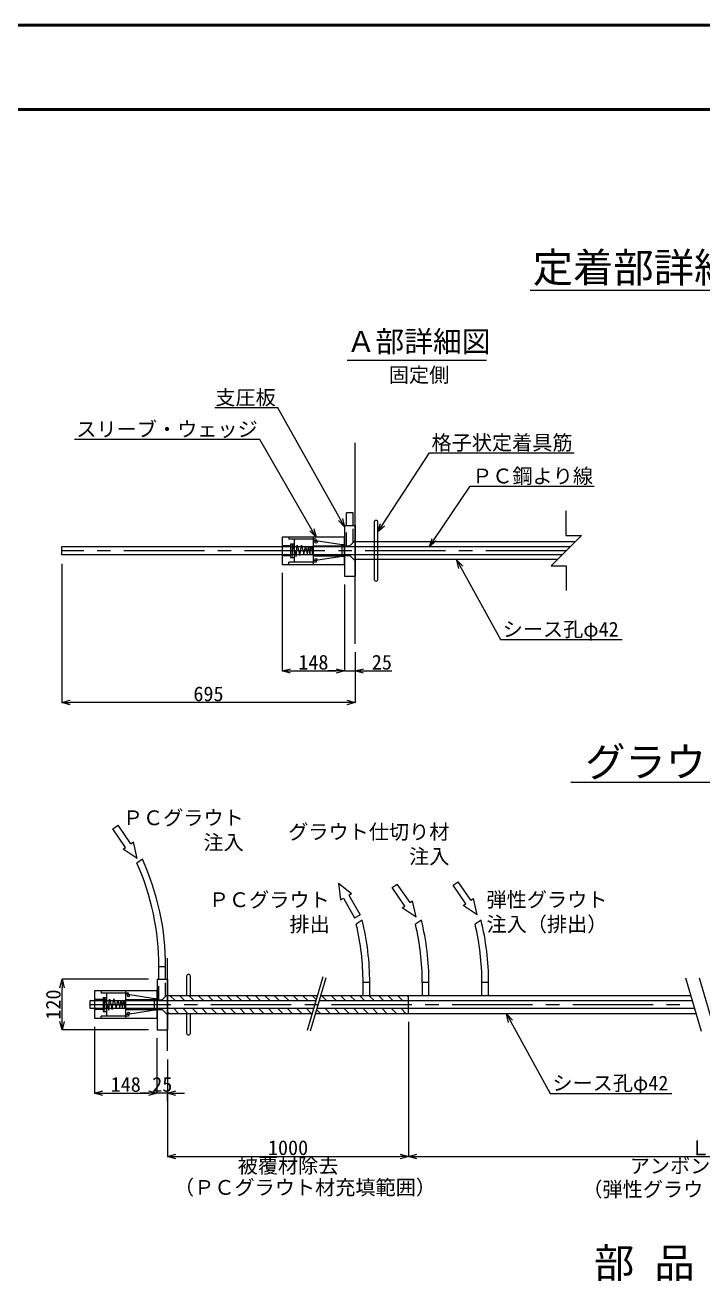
# Model space of a CAD drawing. Header units: millimetres. Extents: x 0 to 84100, y 0 to 59400.
# Drawn here: x 47731 to 63782, y 29496 to 59400 of the extents above; entities that cross this region are included whole.
import ezdxf
from ezdxf import colors
from ezdxf.entities.mleader import LeaderData, LeaderLine
from ezdxf.enums import TextEntityAlignment as Align
from ezdxf.math import Vec2, Vec3

# ---------------------------------------------------------------- set-up
doc = ezdxf.new("R2010")
doc.units = ezdxf.units.MM
doc.header["$LTSCALE"] = 100
doc.header["$PDMODE"] = 3
doc.header["$PDSIZE"] = -2
doc.linetypes.add('CENTER2', pattern=[28.575, 19.05, -3.175, 3.175, -3.175])
doc.linetypes.add('HIDDEN2', pattern=[4.7625, 3.175, -1.5875])
doc.layers.get('0').update_dxf_attribs({"lineweight": 9})
for name, color, linetype, lineweight in [('0その他', 7, 'Continuous', 13), ('0中心線', 7, 'CENTER2', 5), ('0寸法', 7, 'Continuous', 5), ('0文字', 41, 'Continuous', 5), ('1Pca-BOX', 3, 'Continuous', 25), ('1シース・トランペットシース', 4, 'Continuous', 13), ('3PC定着具', 150, 'Continuous', 13), ('3PC鋼材', 60, 'Continuous', 25), ('D-TTL', 2, 'Continuous', 50)]:
    doc.layers.add(name, color=color, linetype=linetype, lineweight=lineweight)
doc.layers.add('0タイトル', color=7, linetype='Continuous')
doc.styles.add('寸法文字', font='MS Gothic.ttf')
doc.styles.add('文字', font='MS Gothic.ttf')
doc.dimstyles.new('1／10', dxfattribs={"dimscale": 100, "dimtxt": 3.5, "dimasz": 2, "dimexe": 0, "dimexo": 2, "dimgap": 0.3, "dimtad": 1, "dimdec": 0, "dimlfac": 0.1, "dimzin": 1, "dimdsep": 46, "dimtxsty": '寸法文字', "dimblk": 'OPEN30', "dimcen": 2.5, "dimclrd": 256, "dimclre": 256, "dimclrt": 256, "dimadec": 0, "dimazin": 0, "dimtfac": 1, "dimtdec": 0, "dimtmove": 0, "dimatfit": 3, "dimldrblk": 'OPEN30', "dimfxl": 1, "dimlwd": -1, "dimlwe": -1, "dimarcsym": 0})
pattern_1 = [(135, (-498545.33, 56046.46), (-112.2532, -112.2532), [])]

# ---------------------------------------------------------------- blocks, each defined once
blk = doc.blocks.new('_Open30')
at = {"color": 0, "linetype": 'ByBlock', "lineweight": -2}
for p, q in [((-1, 0.27), (0, 0)), ((0, 0), (-1, -0.27)), ((0, 0), (-1, 0))]:
    blk.add_line(p, q, dxfattribs=at)
blk = doc.blocks.new('*D38')
at = {"layer": '0寸法', "transparency": 16777216}
for p, q in [((55297, 46143), (55297, 44093)), ((55547, 44536), (55547, 44093)), ((55097, 44093), (54897, 44093)), ((55297, 44093), (55547, 44093)), ((55747, 44093), (56414, 44093))]:
    blk.add_line(p, q, dxfattribs=at)
at = {"layer": 'Defpoints', "color": 0, "transparency": 16777216}
for p in [(55297, 46343), (55547, 44736), (55297, 44093)]:
    blk.add_point(p, dxfattribs=at)
at = {"layer": '0寸法', "transparency": 16777216, "xscale": 200, "yscale": 200, "zscale": 200}
blk.add_blockref('_Open30', (55297, 44093), dxfattribs=at)
at = {"layer": '0寸法', "transparency": 16777216, "xscale": 200, "yscale": 200, "zscale": 200, "rotation": 180}
blk.add_blockref('_Open30', (55547, 44093), dxfattribs=at)
at = {"layer": '0寸法', "transparency": 16777216, "insert": (56180, 44298), "char_height": 350, "attachment_point": 5, "style": '寸法文字'}
blk.add_mtext('25', dxfattribs=at)
blk = doc.blocks.new('*D39')
at = {"layer": '0寸法', "transparency": 16777216}
for p, q in [((48597, 46633), (48597, 43343)), ((55547, 44536), (55547, 43343)), ((55347, 43343), (48797, 43343))]:
    blk.add_line(p, q, dxfattribs=at)
at = {"layer": 'Defpoints', "color": 0, "transparency": 16777216}
for p in [(48597, 46833), (55547, 44736), (48597, 43343)]:
    blk.add_point(p, dxfattribs=at)
at = {"layer": '0寸法', "transparency": 16777216, "xscale": 200, "yscale": 200, "zscale": 200, "rotation": 180}
blk.add_blockref('_Open30', (48597, 43343), dxfattribs=at)
at = {"layer": '0寸法', "transparency": 16777216, "xscale": 200, "yscale": 200, "zscale": 200}
blk.add_blockref('_Open30', (55547, 43343), dxfattribs=at)
at = {"layer": '0寸法', "transparency": 16777216, "insert": (52072, 43548), "char_height": 350, "attachment_point": 5, "style": '寸法文字'}
blk.add_mtext('695', dxfattribs=at)
blk = doc.blocks.new('*D40')
at = {"layer": '0寸法', "transparency": 16777216}
for p, q in [((53817, 46418), (53817, 44093)), ((55297, 46143), (55297, 44093)), ((54017, 44093), (55097, 44093))]:
    blk.add_line(p, q, dxfattribs=at)
at = {"layer": 'Defpoints', "color": 0, "transparency": 16777216}
for p in [(53817, 46618), (55297, 46343), (55297, 44093)]:
    blk.add_point(p, dxfattribs=at)
at = {"layer": '0寸法', "transparency": 16777216, "xscale": 200, "yscale": 200, "zscale": 200, "rotation": 180}
blk.add_blockref('_Open30', (53817, 44093), dxfattribs=at)
at = {"layer": '0寸法', "transparency": 16777216, "xscale": 200, "yscale": 200, "zscale": 200}
blk.add_blockref('_Open30', (55297, 44093), dxfattribs=at)
at = {"layer": '0寸法', "transparency": 16777216, "insert": (54557, 44298), "char_height": 350, "attachment_point": 5, "style": '寸法文字'}
blk.add_mtext('148', dxfattribs=at)
blk = doc.blocks.new('A$C220B0DA9')
at = {"layer": '3PC定着具'}
for points in [[(0, 135), (0, -135)], [(18, -135), (18, 135)]]:
    blk.add_lwpolyline(points, dxfattribs=at)
for centre, start, end in [((9, 135), 0, 180), ((9, -135), 180, 0)]:
    blk.add_arc(centre, 9, start, end, dxfattribs=at)
blk = doc.blocks.new('A$C69506A35')
at = {"layer": '3PC定着具'}
for p, q in [((-80, 1200), (-80, 1498)), ((79, 1498), (-80, 1498)), ((79, 1200), (79, 1498)), ((-125, 1200), (125, 1200)), ((-125, 1200), (-125, 0)), ((-125, 1200), (-125, 0)), ((125, 1200), (125, 0)), ((-125, 0), (125, 0))]:
    blk.add_line(p, q, dxfattribs=at)
at = {"layer": '3PC定着具', "linetype": 'HIDDEN2'}
for p, q in [((-80, 715), (-80, 1200)), ((79, 800), (79, 1200)), ((-125, 715), (0, 715)), ((0, 715), (125, 840)), ((-125, 485), (0, 485)), ((0, 485), (125, 360))]:
    blk.add_line(p, q, dxfattribs=at)
blk = doc.blocks.new('A$C592634E2')
at = {"layer": '3PC定着具'}
for p, q in [((325, 1483), (-325, 1483)), ((-325, 1483), (-325, 0)), ((-325, 1319), (-271, 1319)), ((-271, 674), (-271, 1319)), ((164, 1278), (-164, 1278)), ((-164, 1278), (-164, 1195)), ((-139, 1233), (145, 1233)), ((145, 1233), (-135, 1144)), ((-118, 1278), (-118, 1483)), ((118, 1278), (118, 1483)), ((164, 1278), (164, 1195)), ((325, 1319), (271, 1319)), ((271, 674), (271, 1319)), ((325, 0), (325, 1483)), ((271, 1195), (-271, 1195)), ((-135, 1144), (132, 1126)), ((132, 1126), (-115, 1063)), ((-115, 1063), (133, 1020)), ((133, 1020), (-92, 967)), ((-92, 967), (95, 926)), ((95, 926), (-90, 881)), ((-325, 740), (325, 740)), ((-232, 674), (-271, 674)), ((-136, 58), (-243, 740)), ((-243, 740), (243, 740)), ((-118, 740), (-118, 0)), ((-90, 881), (97, 856)), ((97, 856), (-82, 821)), ((-82, 821), (105, 796)), ((105, 796), (-73, 762)), ((-73, 762), (80, 762)), ((118, 740), (118, 0)), ((136, 58), (243, 740)), ((232, 674), (271, 674)), ((-325, 0), (325, 0)), ((-136, 0), (-136, 58)), ((-136, 58), (136, 58)), ((136, 0), (136, 58))]:
    blk.add_line(p, q, dxfattribs=at)
for centre in [(-206, 677), (206, 677)]:
    blk.add_circle(centre, 24.7, dxfattribs=at)
blk = doc.blocks.new('*D43')
at = {"layer": '0寸法', "transparency": 16777216}
for p, q in [((56812, 35775), (56812, 32585)), ((51102, 34885), (51102, 32585)), ((51302, 32585), (56612, 32585))]:
    blk.add_line(p, q, dxfattribs=at)
at = {"layer": 'Defpoints', "color": 0, "transparency": 16777216}
for p in [(56812, 35975), (51102, 35085), (56812, 32585)]:
    blk.add_point(p, dxfattribs=at)
at = {"layer": '0寸法', "transparency": 16777216, "xscale": 200, "yscale": 200, "zscale": 200, "rotation": 180}
blk.add_blockref('_Open30', (51102, 32585), dxfattribs=at)
at = {"layer": '0寸法', "transparency": 16777216, "xscale": 200, "yscale": 200, "zscale": 200}
blk.add_blockref('_Open30', (56812, 32585), dxfattribs=at)
at = {"layer": '0寸法', "transparency": 16777216, "char_height": 350, "attachment_point": 5, "style": '寸法文字'}
for s, insert in [('1000', (53957, 32790)), ('被覆材除去', (53957, 32345))]:
    blk.add_mtext(s, dxfattribs=dict(at, insert=insert))
blk = doc.blocks.new('*D44')
at = {"layer": '0寸法', "transparency": 16777216}
for p, q in [((50852, 35385), (50852, 34085)), ((50652, 34085), (50452, 34085)), ((51102, 34085), (50852, 34085)), ((51102, 33901), (51102, 34085)), ((51302, 34085), (51502, 34085))]:
    blk.add_line(p, q, dxfattribs=at)
at = {"layer": 'Defpoints', "color": 0, "transparency": 16777216}
for p in [(50852, 35585), (51102, 34101), (50852, 34085)]:
    blk.add_point(p, dxfattribs=at)
at = {"layer": '0寸法', "transparency": 16777216, "xscale": 200, "yscale": 200, "zscale": 200}
blk.add_blockref('_Open30', (50852, 34085), dxfattribs=at)
at = {"layer": '0寸法', "transparency": 16777216, "xscale": 200, "yscale": 200, "zscale": 200, "rotation": 180}
blk.add_blockref('_Open30', (51102, 34085), dxfattribs=at)
at = {"layer": '0寸法', "transparency": 16777216, "insert": (50977, 34290), "char_height": 350, "attachment_point": 5, "style": '寸法文字'}
blk.add_mtext('25', dxfattribs=at)
blk = doc.blocks.new('*D45')
at = {"layer": '0寸法', "transparency": 16777216}
for p, q in [((50652, 36785), (48602, 36785)), ((48602, 35785), (48602, 36585)), ((50652, 35585), (48602, 35585))]:
    blk.add_line(p, q, dxfattribs=at)
at = {"layer": 'Defpoints', "color": 0, "transparency": 16777216}
for p in [(48602, 36785), (50852, 36785), (50852, 35585)]:
    blk.add_point(p, dxfattribs=at)
at = {"layer": '0寸法', "transparency": 16777216, "xscale": 200, "yscale": 200, "zscale": 200}
for p, rotation in [((48602, 36785), 90), ((48602, 35585), 270)]:
    blk.add_blockref('_Open30', p, dxfattribs=dict(at, rotation=rotation))
at = {"layer": '0寸法', "transparency": 16777216, "insert": (48397, 36185), "char_height": 350, "attachment_point": 5, "rotation": 90, "style": '寸法文字'}
blk.add_mtext('120', dxfattribs=at)
blk = doc.blocks.new('*D48')
at = {"layer": '0寸法', "transparency": 16777216}
for p, q in [((49372, 35660), (49372, 34085)), ((50852, 35385), (50852, 34085)), ((49572, 34085), (50652, 34085))]:
    blk.add_line(p, q, dxfattribs=at)
at = {"layer": 'Defpoints', "color": 0, "transparency": 16777216}
for p in [(49372, 35860), (50852, 35585), (50852, 34085)]:
    blk.add_point(p, dxfattribs=at)
at = {"layer": '0寸法', "transparency": 16777216, "xscale": 200, "yscale": 200, "zscale": 200, "rotation": 180}
blk.add_blockref('_Open30', (49372, 34085), dxfattribs=at)
at = {"layer": '0寸法', "transparency": 16777216, "xscale": 200, "yscale": 200, "zscale": 200}
blk.add_blockref('_Open30', (50852, 34085), dxfattribs=at)
at = {"layer": '0寸法', "transparency": 16777216, "insert": (50112, 34290), "char_height": 350, "attachment_point": 5, "style": '寸法文字'}
blk.add_mtext('148', dxfattribs=at)
blk = doc.blocks.new('*D49')
at = {"layer": '0寸法', "transparency": 16777216}
for p, q in [((56812, 35775), (56812, 32585)), ((70632, 35775), (70632, 32585)), ((57012, 32585), (70432, 32585))]:
    blk.add_line(p, q, dxfattribs=at)
at = {"layer": 'Defpoints', "color": 0, "transparency": 16777216}
for p in [(56812, 35975), (70632, 35975), (70632, 32585)]:
    blk.add_point(p, dxfattribs=at)
at = {"layer": '0寸法', "transparency": 16777216, "xscale": 200, "yscale": 200, "zscale": 200, "rotation": 180}
blk.add_blockref('_Open30', (56812, 32585), dxfattribs=at)
at = {"layer": '0寸法', "transparency": 16777216, "xscale": 200, "yscale": 200, "zscale": 200}
blk.add_blockref('_Open30', (70632, 32585), dxfattribs=at)
at = {"layer": '0寸法', "transparency": 16777216, "char_height": 350, "attachment_point": 5, "style": '寸法文字'}
for s, insert in [('Ｌ', (63722, 32790)), ('アンボンド被覆', (63722, 32341))]:
    blk.add_mtext(s, dxfattribs=dict(at, insert=insert))

msp = doc.modelspace()

# ---------------------------------------------------------------- hatches: boundary and pattern name
at = {"layer": '0その他'}
h = msp.add_hatch(dxfattribs=at)
h.set_pattern_fill('ANSI31', color=256, scale=50, angle=90, style=0)
h.set_pattern_definition(pattern_1)
h.paths.add_polyline_path([(54651.18, 36394.96), (51102.47, 36394.96), (51102.47, 36281.46), (54618.2, 36281.46)])
h.paths.add_polyline_path([(54562.13, 36088.46), (51102.47, 36088.46), (51102.47, 35974.96), (54529.16, 35974.96)])
h = msp.add_hatch(dxfattribs=at)
h.set_pattern_fill('ANSI31', color=256, scale=50, angle=90, style=0)
h.set_pattern_definition(pattern_1)
h.paths.add_polyline_path([(56812.47, 36394.96), (54729.28, 36394.96), (54696.3, 36281.46), (56812.47, 36281.46)])
h.paths.add_polyline_path([(56812.47, 36088.46), (54640.23, 36088.46), (54607.26, 35974.96), (56812.47, 35974.96)])

# ---------------------------------------------------------------- linework, layer by layer
for p, q in [((60546.92, 47303.46), (60546.92, 47888.97)), ((60906.92, 47303.46), (60186.92, 46583.46)), ((60546.92, 47303.46), (60906.92, 47303.46)), ((60186.92, 46583.46), (60546.92, 46583.46)), ((60546.92, 46583.46), (60546.92, 45997.96)), ((50508.58, 39628.94), (50377.13, 39536.93)), ((55713.64, 38185.06), (55573.47, 38087.91)), ((57116.95, 38185.06), (56976.79, 38087.91)), ((58529.49, 38185.06), (58389.32, 38087.91)), ((54780.43, 36839.86), (54412.06, 35571.92)), ((54852.45, 36818.93), (54484.08, 35550.99)), ((63376.62, 36818.93), (63744.99, 35550.99)), ((63698.5, 36818.93), (64066.87, 35550.99)), ((55891.44, 36704.96), (55735.44, 36704.96)), ((55735.44, 36394.96), (55735.44, 36704.96)), ((55891.44, 36394.96), (55891.44, 36704.96)), ((57294.75, 36704.96), (57138.75, 36704.96)), ((57138.75, 36394.96), (57138.75, 36704.96)), ((57294.75, 36394.96), (57294.75, 36704.96)), ((58707.29, 36704.96), (58551.29, 36704.96)), ((58551.29, 36394.96), (58551.29, 36704.96)), ((58707.29, 36394.96), (58707.29, 36704.96))]:
    msp.add_line(p, q, dxfattribs=at)
for centre, radius, end in [((44858.42, 37083.36), 6039.54, 23.969569), ((44858.42, 37083.36), 6198.54, 24.247137), ((49694.4, 36704.96), 6039.54, 13.237175), ((49694.4, 36704.96), 6198.54, 13.81458), ((51097.71, 36704.96), 6039.54, 13.237175), ((51097.71, 36704.96), 6198.54, 13.81458), ((52510.25, 36704.96), 6039.54, 13.237175), ((52510.25, 36704.96), 6198.54, 13.81458)]:
    msp.add_arc(centre, radius, 0, end, dxfattribs=at)
at = {"layer": '0タイトル'}
for p, q in [((59694.38, 53118.21), (68621.19, 53118.21)), ((58661.13, 51451.54), (55358.61, 51451.54)), ((67655.75, 41447.82), (60659.82, 41447.82))]:
    msp.add_line(p, q, dxfattribs=at)
at = {"layer": '0中心線'}
for p, q in [((60546.92, 46943.46), (48596.92, 46943.46)), ((49271.9, 36184.96), (63561.3, 36184.96))]:
    msp.add_line(p, q, dxfattribs=at)
at = {"layer": '0文字'}
for p, q in [((49808.01, 40351.3), (49931.69, 40436.17)), ((50233.45, 39996.44), (49931.69, 40436.17)), ((50109.77, 39911.57), (49808.01, 40351.3)), ((50047.93, 39869.13), (50109.77, 39911.57)), ((50379.97, 39650.38), (50047.93, 39869.13)), ((50233.45, 39996.44), (50295.29, 40038.88)), ((50379.97, 39650.38), (50295.29, 40038.88)), ((55150.57, 39061.33), (55463.67, 38816.23)), ((55150.57, 39061.33), (55203.29, 38667.22)), ((56421.91, 38957.76), (56545.59, 39042.63)), ((56723.67, 38518.03), (56421.91, 38957.76)), ((56847.35, 38602.9), (56545.59, 39042.63)), ((57865.84, 39011.96), (57989.52, 39096.84)), ((58167.6, 38572.23), (57865.84, 39011.96)), ((58291.28, 38657.1), (57989.52, 39096.84)), ((55203.29, 38667.22), (55268.38, 38704.47)), ((55268.38, 38704.47), (55533.28, 38241.6)), ((55398.57, 38778.98), (55463.67, 38816.23)), ((55398.57, 38778.98), (55663.47, 38316.1)), ((56847.35, 38602.9), (56909.19, 38645.33)), ((56993.86, 38256.84), (56909.19, 38645.33)), ((58291.28, 38657.1), (58353.12, 38699.54)), ((58437.79, 38311.04), (58353.12, 38699.54)), ((55533.28, 38241.6), (55663.47, 38316.1)), ((56661.83, 38475.59), (56723.67, 38518.03)), ((56993.86, 38256.84), (56661.83, 38475.59)), ((58105.76, 38529.79), (58167.6, 38572.23)), ((58437.79, 38311.04), (58105.76, 38529.79))]:
    msp.add_line(p, q, dxfattribs=at)
at = {"layer": '1Pca-BOX'}
for p, q in [((55546.92, 44735.74), (55546.92, 49501.18)), ((51102.47, 35084.96), (51102.47, 37284.96))]:
    msp.add_line(p, q, dxfattribs=at)
at = {"layer": '1シース・トランペットシース'}
for p, q in [((60756.92, 47153.46), (55546.92, 47153.46)), ((60336.92, 46733.46), (55546.92, 46733.46)), ((54651.18, 36394.96), (51102.47, 36394.96)), ((63496.89, 36394.96), (54729.28, 36394.96)), ((51102.47, 35974.96), (54529.16, 35974.96)), ((54607.26, 35974.96), (63624.72, 35974.96))]:
    msp.add_line(p, q, dxfattribs=at)
at = {"layer": '3PC定着具'}
for points in [[(51552.47, 36859.96), (51552.47, 36394.96)], [(51642.47, 36394.96), (51642.47, 36859.96)], [(51552.47, 35974.96), (51552.47, 35509.96)], [(51642.47, 35509.96), (51642.47, 35974.96)]]:
    msp.add_lwpolyline(points, dxfattribs=at)
for centre, start, end in [((51597.47, 36859.96), 0, 180), ((51597.47, 35509.96), 180, 0)]:
    msp.add_arc(centre, 45, start, end, dxfattribs=at)
at = {"layer": '3PC鋼材'}
msp.add_line((56812.47, 35974.96), (56812.47, 36394.96), dxfattribs=at)
for points in [[(60450.42, 46846.96), (48597.09, 46846.96), (48597.09, 47039.96)], [(48597.09, 47039.96), (60643.42, 47039.96)], [(55546.92, 46846.96), (55546.92, 47039.96)], [(54562.13, 36088.46), (49272.47, 36088.46), (49272.47, 36281.46), (54618.2, 36281.46)], [(54696.3, 36281.46), (63532.77, 36281.46)], [(63588.84, 36088.46), (54640.23, 36088.46)]]:
    msp.add_lwpolyline(points, dxfattribs=at)
at = {"layer": 'D-TTL'}
for points in [[(0, 0), (84100, 0), (84100, 59400), (0, 59400)], [(2000, 2000), (82100, 2000), (82100, 57400), (2000, 57400)]]:
    msp.add_lwpolyline(points, close=True, dxfattribs=at)

# ---------------------------------------------------------------- block references
at = {"layer": '3PC定着具'}
for p in [(55421.92, 46343.46), (50977.47, 35584.96)]:
    msp.add_blockref('A$C69506A35', p, dxfattribs=at)
at = {"layer": '3PC定着具', "color": 2, "lineweight": 9, "xscale": 5, "yscale": 5, "zscale": 5}
msp.add_blockref('A$C220B0DA9', (55996.92, 46943.46), dxfattribs=at)
at = {"layer": '3PC定着具', "rotation": 90}
for p in [(55296.92, 46943.46), (50852.47, 36184.96)]:
    msp.add_blockref('A$C592634E2', p, dxfattribs=at)

# ---------------------------------------------------------------- texts
at = {"layer": '0タイトル'}
for s, height, style, p in [('定着部詳細図', 700, '寸法文字', (59755.04, 53305.5)), ('Ａ部詳細図', 500, '文字', (55344.84, 51654.01)), ('グラウト注入図', 700, '寸法文字', (60994.17, 41586.28))]:
    msp.add_text(s, height=height, dxfattribs=dict(at, style=style)).set_placement(p)
at = {"layer": '0タイトル', "style": '寸法文字'}
msp.add_text('部 品 図', height=700, dxfattribs=at).set_placement((63112.96, 29500.08), align=Align.BOTTOM_CENTER)
at = {"layer": '0文字'}
for s, style, p in [('固定側', '文字', (56344.95, 50936.61)), ('（ＰＣグラウト材充填範囲）', '文字', (51255.58, 31676.05)), ('（弾性グラウト材充填範囲）', '寸法文字', (60929.34, 31631.05))]:
    msp.add_text(s, height=350, dxfattribs=dict(at, style=style)).set_placement(p)
at = {"layer": '0文字', "char_height": 350, "attachment_point": 6, "style": '文字'}
for s, insert in [('ＰＣグラウト\\P注入', (52907.57, 40302.55)), ('グラウト仕切り材\\P注入', (57779.11, 39969.35)), ('ＰＣグラウト\\P排出', (54944.55, 38358.95)), ('弾性グラウト\\P注入（排出）', (61523.44, 38358.95))]:
    msp.add_mtext(s, dxfattribs=dict(at, insert=insert))

# ---------------------------------------------------------------- dimensions: what is measured, and where the dimension line sits
at = {"layer": '0寸法'}
for base, p1, p2, angle, picture, middle in [((48596.92, 43343.46), (55546.92, 44735.74), (48596.92, 46833.46), 180, '*D39', (52071.92, 43548.46)), ((48602.47, 36784.96), (50852.47, 35584.96), (50852.47, 36784.96), 90, '*D45', (48397.47, 36184.96))]:
    dim = msp.add_linear_dim(base=base, p1=p1, p2=p2, angle=angle, dimstyle='1／10', dxfattribs=at)
    dim.commit()
    dim.dimension.update_dxf_attribs({"geometry": picture, "text_midpoint": middle})
for base, p1, p2, picture, middle in [((55296.92, 44093.46), (53816.92, 46618.46), (55296.92, 46343.46), '*D40', (54556.92, 44298.46)), ((50852.47, 34084.96), (49372.47, 35859.96), (50852.47, 35584.96), '*D48', (50112.47, 34289.96))]:
    dim = msp.add_linear_dim(base=base, p1=p1, p2=p2, dimstyle='1／10', dxfattribs=at)
    dim.commit()
    dim.dimension.update_dxf_attribs({"geometry": picture, "text_midpoint": middle})
for base, p1, p2, picture, middle in [((55296.92, 44093.46), (55546.92, 44735.74), (55296.92, 46343.46), '*D38', (56180.34, 44093.46)), ((50852.47, 34084.96), (51102.47, 34101.03), (50852.47, 35584.96), '*D44', (50977.47, 34084.96))]:
    dim = msp.add_linear_dim(base=base, p1=p1, p2=p2, angle=180, dimstyle='1／10', dxfattribs=at)
    dim.commit()
    dim.dimension.update_dxf_attribs({"geometry": picture, "text_midpoint": middle, "dimtype": 160})
for base, p1, p2, text, picture, middle in [((56812.47, 32584.96), (51102.47, 35084.96), (56812.47, 35974.96), '1000\\X被覆材除去', '*D43', (53957.47, 32584.96)), ((70631.52, 32584.96), (56812.47, 35974.96), (70631.52, 35974.96), 'Ｌ\\Xアンボンド被覆', '*D49', (63721.99, 32584.96))]:
    dim = msp.add_linear_dim(base=base, p1=p1, p2=p2, text=text, dimstyle='1／10', dxfattribs=at)
    dim.commit()
    dim.dimension.update_dxf_attribs({"geometry": picture, "text_midpoint": middle})

# ---------------------------------------------------------------- leaders
at = {"layer": '0文字'}
ml = msp.add_multileader_mtext('Standard', dxfattribs=at)
ml.set_content('支圧板', color=256, style='寸法文字')
ml.set_leader_properties(color=256, linetype='ByLayer', lineweight=-1)
ml.set_arrow_properties(name='OPEN30')
ml.build(insert=Vec2(0, 0))
ml.multileader.update_dxf_attribs({"text_left_attachment_type": 6, "text_right_attachment_type": 6, "dogleg_length": 0, "arrow_head_size": 200, "scale": 100})
ctx = ml.context
ctx.base_point, ctx.scale, ctx.char_height, ctx.arrow_head_size, ctx.landing_gap_size, ctx.plane_origin = Vec3(52304.12, 50332.09), 100, 350, 200, 50, Vec3(50086.7, 49661.77)
ctx.left_attachment, ctx.right_attachment, ctx.text_align_type = 6, 6, 2
notes = []
notes.append((ctx, [(1, (1, 1, 0), (53717.07, 50332.09), (-1, 0), 0, [(0, [(55296.92, 47509.12)], 0, [])])]))
ctx.mtext.insert, ctx.mtext.alignment, ctx.mtext.line_spacing_factor, ctx.mtext.line_spacing_style, ctx.mtext.flow_direction = Vec3(53667.07, 50752.09), 3, 0.8, 2, 5
ml = msp.add_multileader_mtext('Standard', dxfattribs=at)
ml.set_content('スリーブ・ウェッジ', color=256, style='寸法文字')
ml.set_leader_properties(color=256, linetype='ByLayer', lineweight=-1)
ml.set_arrow_properties(name='OPEN30')
ml.build(insert=Vec2(0, 0))
ml.multileader.update_dxf_attribs({"text_left_attachment_type": 6, "text_right_attachment_type": 6, "dogleg_length": 0, "arrow_head_size": 200, "scale": 100})
ctx = ml.context
ctx.base_point, ctx.scale, ctx.char_height, ctx.arrow_head_size, ctx.landing_gap_size, ctx.plane_origin = Vec3(49160.62, 49578.94), 100, 350, 200, 50, Vec3(49657.92, 48908.62)
ctx.left_attachment, ctx.right_attachment, ctx.text_align_type = 6, 6, 2
notes.append((ctx, [(1, (1, 1, 0), (53288.29, 49578.94), (-1, 0), 0, [(0, [(54622.25, 47268.46)], 0, [])])]))
ctx.mtext.insert, ctx.mtext.alignment, ctx.mtext.line_spacing_factor, ctx.mtext.line_spacing_style, ctx.mtext.flow_direction = Vec3(53238.29, 49998.94), 3, 0.8, 2, 5
ml = msp.add_multileader_mtext('Standard', dxfattribs=at)
ml.set_content('格子状定着具筋', color=256, style='寸法文字')
ml.set_leader_properties(color=256, linetype='ByLayer', lineweight=-1)
ml.set_arrow_properties(name='OPEN30')
ml.build(insert=Vec2(0, 0))
ml.multileader.update_dxf_attribs({"text_left_attachment_type": 6, "text_right_attachment_type": 6, "dogleg_length": 0, "arrow_head_size": 200, "scale": 100})
ctx = ml.context
ctx.base_point, ctx.scale, ctx.char_height, ctx.arrow_head_size, ctx.landing_gap_size, ctx.plane_origin = Vec3(57306.06, 49260.74), 100, 350, 200, 50, Vec3(57281.02, 48590.41)
ctx.left_attachment, ctx.right_attachment = 6, 6
notes.append((ctx, [(0, (1, 1, 0), (57306.06, 49260.74), (1, 0), 0, [(0, [(56086.92, 47390.71)], 0, [])])]))
ctx.mtext.insert, ctx.mtext.line_spacing_factor, ctx.mtext.line_spacing_style, ctx.mtext.flow_direction = Vec3(57356.06, 49680.74), 0.8, 2, 5
ml = msp.add_multileader_mtext('Standard', dxfattribs=at)
ml.set_content('ＰＣ鋼より線', color=256, style='寸法文字')
ml.set_leader_properties(color=256, linetype='ByLayer', lineweight=-1)
ml.set_arrow_properties(name='OPEN30')
ml.build(insert=Vec2(0, 0))
ml.multileader.update_dxf_attribs({"text_left_attachment_type": 6, "text_right_attachment_type": 6, "dogleg_length": 0, "arrow_head_size": 200, "scale": 100})
ctx = ml.context
ctx.base_point, ctx.scale, ctx.char_height, ctx.arrow_head_size, ctx.landing_gap_size, ctx.plane_origin = Vec3(58268.64, 48469.74), 100, 350, 200, 50, Vec3(57339.29, 47799.41)
ctx.left_attachment, ctx.right_attachment = 6, 6
notes.append((ctx, [(0, (1, 1, 0), (58268.64, 48469.74), (1, 0), 0, [(0, [(57306.44, 47039.96)], 0, [])])]))
ctx.mtext.insert, ctx.mtext.line_spacing_factor, ctx.mtext.line_spacing_style, ctx.mtext.flow_direction = Vec3(58318.64, 48889.74), 0.8, 2, 5
ml = msp.add_multileader_mtext('Standard', dxfattribs=at)
ml.set_content('シース孔φ42', color=256, style='寸法文字')
ml.set_leader_properties(color=256, linetype='ByLayer', lineweight=-1)
ml.set_arrow_properties(name='OPEN30')
ml.build(insert=Vec2(0, 0))
ml.multileader.update_dxf_attribs({"text_left_attachment_type": 6, "text_right_attachment_type": 6, "dogleg_length": 0, "arrow_head_size": 200, "scale": 100})
ctx = ml.context
ctx.base_point, ctx.scale, ctx.char_height, ctx.arrow_head_size, ctx.landing_gap_size, ctx.plane_origin = Vec3(58992.03, 44837.59), 100, 350, 200, 50, Vec3(58112.43, 44167.26)
ctx.left_attachment, ctx.right_attachment = 6, 6
notes.append((ctx, [(0, (1, 1, 0), (58992.03, 44837.59), (1, 0), 0, [(0, [(57953.22, 46723.46)], 0, [])])]))
ctx.mtext.insert, ctx.mtext.line_spacing_factor, ctx.mtext.line_spacing_style, ctx.mtext.flow_direction = Vec3(59042.03, 45257.59), 0.8, 2, 5
ml = msp.add_multileader_mtext('Standard', dxfattribs=at)
ml.set_content('シース孔φ42', color=256, style='寸法文字')
ml.set_leader_properties(color=256, linetype='ByLayer', lineweight=-1)
ml.set_arrow_properties(name='OPEN30')
ml.build(insert=Vec2(0, 0))
ml.multileader.update_dxf_attribs({"text_left_attachment_type": 6, "text_right_attachment_type": 6, "dogleg_length": 0, "arrow_head_size": 200, "scale": 100})
ctx = ml.context
ctx.base_point, ctx.scale, ctx.char_height, ctx.arrow_head_size, ctx.landing_gap_size, ctx.plane_origin = Vec3(60169.66, 34079.09), 100, 350, 200, 50, Vec3(59290.05, 33408.76)
ctx.left_attachment, ctx.right_attachment = 6, 6
notes.append((ctx, [(0, (1, 1, 0), (60169.66, 34079.09), (1, 0), 0, [(0, [(59130.84, 35964.96)], 0, [])])]))
ctx.mtext.insert, ctx.mtext.line_spacing_factor, ctx.mtext.line_spacing_style, ctx.mtext.flow_direction = Vec3(60219.66, 34499.09), 0.8, 2, 5
for ctx, leaders in notes:
    for number, flags, end, landing, length, lines in leaders:
        leader = LeaderData()
        leader.index, (leader.has_last_leader_line, leader.has_dogleg_vector, leader.attachment_direction) = number, flags
        leader.last_leader_point, leader.dogleg_vector, leader.dogleg_length = Vec3(end), Vec3(landing), length
        for number, points, colour, breaks in lines:
            line = LeaderLine()
            line.index, line.vertices, line.color, line.breaks = number, Vec3.list(points), colors.encode_raw_color(colour), breaks
            leader.lines.append(line)
        ctx.leaders.append(leader)

doc.saveas('drawing.dxf')
